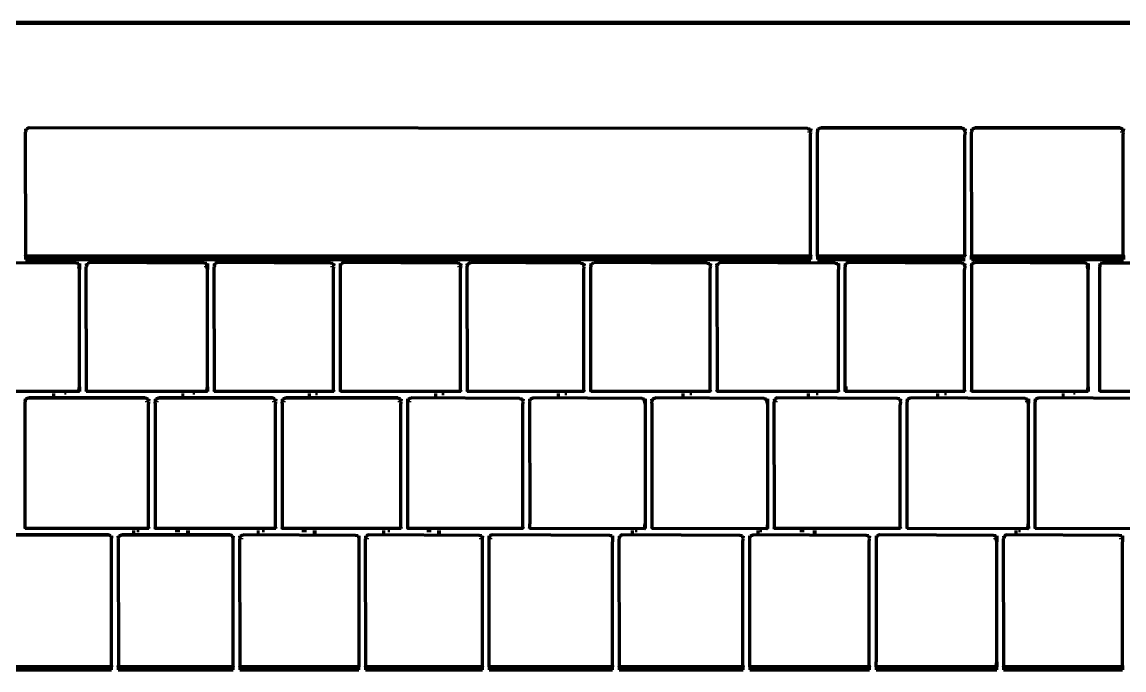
# Model space of a CAD drawing. Header units: millimetres. Extents: x 4307 to 31003, y 2809 to 20009.
# Drawn here: x 10047.6 to 10161.6, y 9545.3 to 9612.3 of the extents above; entities that cross this region are included whole.
import ezdxf

# ---------------------------------------------------------------- set-up
doc = ezdxf.new("R2010")
doc.units = ezdxf.units.MM
doc.layers.add('ProfileEdges', color=7, linetype='Continuous')

msp = doc.modelspace()

# ---------------------------------------------------------------- linework, layer by layer
for p, q in [((10047.93, 9601.25), (10048.02, 9601.26)), ((10048.02, 9601.26), (10128.82, 9601.29)), ((10129.16, 9600.92), (10128.82, 9600.92)), ((10129.07, 9601.26), (10129.16, 9601.25)), ((10129.84, 9601.25), (10129.93, 9601.26)), ((10129.93, 9601.26), (10145.03, 9601.26)), ((10145.03, 9601.26), (10145.12, 9601.25)), ((10145.12, 9600.92), (10145.03, 9600.92)), ((10145.8, 9601.25), (10145.89, 9601.26)), ((10145.89, 9601.26), (10161.41, 9601.26)), ((10161.5, 9600.92), (10161.16, 9600.92)), ((10161.41, 9601.26), (10161.5, 9601.25)), ((10053.17, 9587.34), (10053.43, 9587.34)), ((10053.51, 9587), (10053.42, 9587)), ((10053.43, 9587.34), (10053.51, 9587.34)), ((10054.2, 9587.34), (10054.28, 9587.34)), ((10066.41, 9587.34), (10066.67, 9587.34)), ((10066.67, 9587), (10066.41, 9587)), ((10066.67, 9587.34), (10066.75, 9587.34)), ((10066.75, 9587), (10066.67, 9587)), ((10067.44, 9587.34), (10067.52, 9587.34)), ((10067.52, 9587.34), (10067.78, 9587.34)), ((10079.47, 9587.34), (10079.73, 9587.34)), ((10079.81, 9587), (10079.47, 9587)), ((10079.73, 9587.34), (10079.81, 9587.34)), ((10080.5, 9587.34), (10080.58, 9587.34)), ((10080.58, 9587.34), (10080.84, 9587.34)), ((10092.6, 9587.34), (10092.85, 9587.34)), ((10092.94, 9587), (10092.6, 9587)), ((10092.85, 9587.34), (10092.94, 9587.34)), ((10093.62, 9587.34), (10093.71, 9587.34)), ((10093.71, 9587), (10093.62, 9587)), ((10093.71, 9587.34), (10093.97, 9587.34)), ((10105.37, 9587.34), (10105.62, 9587.34)), ((10105.62, 9587.34), (10105.71, 9587.34)), ((10105.71, 9587), (10105.62, 9587)), ((10106.39, 9587.34), (10106.48, 9587.34)), ((10106.48, 9587), (10106.39, 9587)), ((10118.43, 9587.34), (10118.68, 9587.34)), ((10118.68, 9587.34), (10118.77, 9587.34)), ((10118.77, 9587), (10118.68, 9587)), ((10119.45, 9587.34), (10119.54, 9587.34)), ((10119.54, 9587), (10119.45, 9587)), ((10131.68, 9587.34), (10131.94, 9587.34)), ((10131.94, 9587.34), (10132.03, 9587.34)), ((10132.03, 9587), (10131.94, 9587)), ((10132.71, 9587.34), (10132.8, 9587.34)), ((10132.8, 9587.34), (10133.06, 9587.34)), ((10144.74, 9587.34), (10145, 9587.34)), ((10145, 9587.34), (10145.09, 9587.34)), ((10145.09, 9587), (10145, 9587)), ((10145.77, 9587.34), (10145.86, 9587.34)), ((10145.86, 9587.34), (10146.12, 9587.34)), ((10157.53, 9587.34), (10157.68, 9587.34)), ((10157.74, 9587.32), (10157.87, 9587.34)), ((10157.87, 9587), (10157.79, 9587)), ((10159.05, 9587.34), (10159.14, 9587.34)), ((10159.05, 9587), (10159.14, 9587)), ((10159.14, 9587.34), (10159.39, 9587.34)), ((10047.87, 9573.34), (10047.95, 9573.34)), ((10047.95, 9573.01), (10047.87, 9573.01)), ((10047.95, 9573.34), (10060.57, 9573.34)), ((10060.66, 9573.01), (10060.31, 9573.01)), ((10060.57, 9573.34), (10060.66, 9573.34)), ((10061.34, 9573.34), (10061.43, 9573.34)), ((10061.68, 9573.01), (10061.34, 9573.01)), ((10061.43, 9573.34), (10073.71, 9573.34)), ((10073.8, 9573.01), (10073.45, 9573.01)), ((10073.71, 9573.34), (10073.8, 9573.34)), ((10074.48, 9573.34), (10074.57, 9573.34)), ((10074.82, 9573.01), (10074.48, 9573.01)), ((10074.57, 9573.34), (10086.69, 9573.34)), ((10086.78, 9573.01), (10086.43, 9573.01)), ((10086.69, 9573.34), (10086.78, 9573.34)), ((10087.46, 9573.34), (10087.55, 9573.34)), ((10087.8, 9573.01), (10087.46, 9573.01)), ((10087.55, 9573.34), (10099.04, 9573.38)), ((10099.3, 9573.34), (10099.39, 9573.34)), ((10099.39, 9573.01), (10099.3, 9573.01)), ((10100.07, 9573.34), (10100.16, 9573.34)), ((10100.16, 9573.34), (10111.7, 9573.38)), ((10111.91, 9573.32), (10112.04, 9573.34)), ((10112.04, 9573.01), (10111.97, 9573.01)), ((10112.73, 9573.34), (10112.81, 9573.34)), ((10112.81, 9573.01), (10112.73, 9573.01)), ((10112.81, 9573.34), (10124.35, 9573.38)), ((10124.56, 9573.32), (10124.69, 9573.34)), ((10124.69, 9573.01), (10124.62, 9573.01)), ((10125.38, 9573.34), (10125.46, 9573.34)), ((10125.72, 9573.01), (10125.38, 9573.01)), ((10125.46, 9573.34), (10138.1, 9573.38)), ((10138.35, 9573.34), (10138.44, 9573.34)), ((10138.44, 9573.01), (10138.35, 9573.01)), ((10139.12, 9573.34), (10139.21, 9573.34)), ((10139.21, 9573.01), (10139.12, 9573.01)), ((10139.21, 9573.34), (10151.34, 9573.38)), ((10151.61, 9573.01), (10151.34, 9573.01)), ((10151.56, 9573.32), (10151.68, 9573.34)), ((10151.68, 9573.01), (10151.61, 9573.01)), ((10152.37, 9573.34), (10152.46, 9573.34)), ((10152.46, 9573.01), (10152.37, 9573.01)), ((10152.46, 9573.34), (10164.06, 9573.38)), ((10044.33, 9559.17), (10056.74, 9559.17)), ((10056.74, 9559.17), (10056.82, 9559.17)), ((10057.51, 9559.17), (10057.59, 9559.17)), ((10057.59, 9559.17), (10069.31, 9559.17)), ((10069.31, 9559.17), (10069.4, 9559.17)), ((10070.08, 9559.17), (10070.17, 9559.17)), ((10070.17, 9559.17), (10082.07, 9559.21)), ((10082.32, 9559.17), (10082.41, 9559.17)), ((10083.09, 9559.17), (10083.18, 9559.17)), ((10083.18, 9559.17), (10094.84, 9559.21)), ((10095.1, 9559.17), (10095.18, 9559.17)), ((10095.87, 9559.17), (10095.95, 9559.17)), ((10095.95, 9559.17), (10108.32, 9559.21)), ((10108.58, 9559.17), (10108.66, 9559.17)), ((10109.35, 9559.17), (10109.43, 9559.17)), ((10109.43, 9559.17), (10121.81, 9559.21)), ((10122.07, 9559.17), (10122.16, 9559.17)), ((10122.84, 9559.17), (10122.93, 9559.17)), ((10122.93, 9559.17), (10134.89, 9559.21)), ((10135.14, 9559.17), (10135.23, 9559.17)), ((10135.92, 9559.17), (10136, 9559.17)), ((10136, 9559.17), (10148.08, 9559.21)), ((10148.33, 9559.17), (10148.42, 9559.17)), ((10149.1, 9559.17), (10149.19, 9559.17)), ((10149.19, 9559.17), (10161.08, 9559.21)), ((10161.34, 9559.17), (10161.42, 9559.17)), ((10056.82, 9558.84), (10056.74, 9558.84)), ((10057.59, 9558.84), (10057.51, 9558.84)), ((10070.43, 9558.84), (10070.08, 9558.84)), ((10083.44, 9558.84), (10083.09, 9558.84)), ((10095.1, 9558.84), (10094.84, 9558.84)), ((10096.21, 9558.84), (10095.87, 9558.84)), ((10108.66, 9558.84), (10108.58, 9558.84)), ((10109.44, 9558.84), (10109.35, 9558.84)), ((10122.16, 9558.84), (10122.07, 9558.84)), ((10122.93, 9558.84), (10122.84, 9558.84)), ((10135.23, 9558.84), (10135.14, 9558.84)), ((10136, 9558.84), (10135.92, 9558.84)), ((10148.33, 9558.84), (10148.08, 9558.84)), ((10148.42, 9558.84), (10148.33, 9558.84)), ((10149.19, 9558.84), (10149.1, 9558.84)), ((10161.42, 9558.84), (10161.08, 9558.84))]:
    msp.add_line(p, q)
at = {"layer": 'ProfileEdges', "lineweight": 211}
for p, q in [((9988.37, 9612.3), (10287.25, 9612.3)), ((9988.49, 9612.19), (10287.13, 9612.19)), ((10048.28, 9601.35), (10048.02, 9601.26)), ((10128.82, 9601.29), (10048.28, 9601.35)), ((10129.93, 9601.26), (10130.19, 9601.35)), ((10144.77, 9601.35), (10130.19, 9601.35)), ((10144.77, 9601.35), (10145.03, 9601.26)), ((10145.89, 9601.26), (10146.14, 9601.35)), ((10161.16, 9601.35), (10146.14, 9601.35)), ((10161.16, 9601.35), (10161.41, 9601.26)), ((10047.93, 9601.25), (10047.95, 9600.99)), ((10047.95, 9600.99), (10047.93, 9600.92)), ((10047.95, 9588.2), (10047.93, 9600.92)), ((10047.95, 9600.99), (10048.02, 9601.26)), ((10128.82, 9601.29), (10129.07, 9601.26)), ((10129.14, 9600.99), (10129.07, 9601.26)), ((10129.16, 9601.25), (10129.14, 9600.99)), ((10129.16, 9600.92), (10129.14, 9600.99)), ((10129.14, 9600.62), (10129.16, 9600.92)), ((10129.14, 9588.2), (10129.14, 9600.62)), ((10129.84, 9601.25), (10129.87, 9600.99)), ((10129.87, 9600.99), (10129.84, 9600.92)), ((10129.87, 9588.58), (10129.84, 9600.92)), ((10129.87, 9600.99), (10129.93, 9601.26)), ((10145.09, 9600.99), (10145.03, 9601.26)), ((10145.12, 9601.25), (10145.09, 9600.99)), ((10145.09, 9600.99), (10145.12, 9600.92)), ((10145.12, 9600.92), (10145.09, 9600.62)), ((10145.09, 9588.2), (10145.09, 9600.62)), ((10145.8, 9601.25), (10145.82, 9600.99)), ((10145.82, 9600.99), (10145.8, 9600.92)), ((10145.82, 9588.58), (10145.8, 9600.92)), ((10145.82, 9600.99), (10145.89, 9601.26)), ((10161.48, 9600.99), (10161.41, 9601.26)), ((10161.5, 9601.25), (10161.48, 9600.99)), ((10161.5, 9600.92), (10161.48, 9600.99)), ((10161.48, 9600.62), (10161.5, 9600.92)), ((10161.48, 9588.2), (10161.48, 9600.62)), ((10047.93, 9588.09), (10047.95, 9588.2)), ((10047.93, 9588.09), (10047.93, 9587.75)), ((10048.01, 9588.09), (10047.93, 9588.09)), ((10047.93, 9587.75), (10129.16, 9587.75)), ((10048.01, 9588.09), (10047.95, 9588.2)), ((10048.06, 9587.96), (10048.01, 9588.09)), ((10129.11, 9588.09), (10048.01, 9588.09)), ((10048.28, 9587.85), (10048.06, 9587.96)), ((10128.82, 9587.85), (10048.28, 9587.85)), ((10128.82, 9587.85), (10129.07, 9587.94)), ((10129.07, 9587.94), (10129.11, 9588.09)), ((10129.11, 9588.09), (10129.14, 9588.2)), ((10129.16, 9588.09), (10129.11, 9588.09)), ((10129.14, 9588.2), (10129.16, 9588.09)), ((10129.16, 9587.75), (10129.16, 9588.09)), ((10129.84, 9588.09), (10129.87, 9588.2)), ((10129.84, 9588.09), (10129.84, 9587.75)), ((10129.89, 9588.09), (10129.84, 9588.09)), ((10129.84, 9587.75), (10145.12, 9587.75)), ((10129.87, 9588.2), (10129.87, 9588.58)), ((10129.87, 9588.2), (10129.89, 9588.09)), ((10129.89, 9588.09), (10129.93, 9587.94)), ((10145.07, 9588.09), (10129.89, 9588.09)), ((10129.93, 9587.94), (10130.19, 9587.85)), ((10144.77, 9587.85), (10130.19, 9587.85)), ((10144.77, 9587.85), (10145.03, 9587.94)), ((10145.03, 9587.94), (10145.07, 9588.09)), ((10145.07, 9588.09), (10145.09, 9588.2)), ((10145.12, 9588.09), (10145.07, 9588.09)), ((10145.09, 9588.2), (10145.12, 9588.09)), ((10145.8, 9588.09), (10145.82, 9588.2)), ((10145.8, 9587.75), (10145.8, 9588.09)), ((10145.85, 9588.09), (10145.8, 9588.09)), ((10145.8, 9587.75), (10161.5, 9587.75)), ((10145.82, 9588.2), (10145.82, 9588.58)), ((10145.82, 9588.2), (10145.85, 9588.09)), ((10145.85, 9588.09), (10145.89, 9587.94)), ((10161.45, 9588.09), (10145.85, 9588.09)), ((10145.89, 9587.94), (10146.14, 9587.85)), ((10161.16, 9587.85), (10146.14, 9587.85)), ((10161.16, 9587.85), (10161.41, 9587.94)), ((10161.45, 9588.09), (10161.41, 9587.94)), ((10161.48, 9588.2), (10161.45, 9588.09)), ((10161.5, 9588.09), (10161.45, 9588.09)), ((10161.48, 9588.2), (10161.5, 9588.09)), ((10161.5, 9588.09), (10161.5, 9587.75)), ((10053.17, 9587.37), (10041.28, 9587.43)), ((10053.43, 9587.34), (10053.17, 9587.37)), ((10053.43, 9587.09), (10053.42, 9587)), ((10053.49, 9586.7), (10053.42, 9587)), ((10053.43, 9587.34), (10053.43, 9587.09)), ((10053.51, 9587), (10053.49, 9586.7)), ((10053.49, 9574.58), (10053.49, 9586.7)), ((10053.51, 9587.34), (10053.51, 9587)), ((10054.2, 9587.34), (10054.22, 9587.08)), ((10054.22, 9587.08), (10054.2, 9587)), ((10054.22, 9574.21), (10054.2, 9587)), ((10054.28, 9587.34), (10054.22, 9587.08)), ((10054.28, 9587.34), (10054.39, 9587.34)), ((10054.54, 9587.43), (10054.39, 9587.34)), ((10066.41, 9587.37), (10054.54, 9587.43)), ((10066.67, 9587.34), (10066.41, 9587.37)), ((10066.67, 9587), (10066.67, 9587.34)), ((10066.73, 9586.7), (10066.67, 9587)), ((10066.75, 9587), (10066.73, 9586.7)), ((10066.73, 9574.58), (10066.73, 9586.7)), ((10066.75, 9587.34), (10066.75, 9587)), ((10067.44, 9587.34), (10067.46, 9587.08)), ((10067.46, 9587.08), (10067.44, 9587)), ((10067.46, 9574.21), (10067.44, 9587)), ((10067.46, 9587.08), (10067.52, 9587.34)), ((10067.78, 9587.43), (10067.52, 9587.34)), ((10079.47, 9587.37), (10067.78, 9587.43)), ((10079.73, 9587.34), (10079.47, 9587.37)), ((10079.73, 9587.34), (10079.79, 9587.08)), ((10079.81, 9587.34), (10079.79, 9587.08)), ((10079.81, 9587), (10079.79, 9587.08)), ((10079.79, 9586.7), (10079.81, 9587)), ((10079.79, 9574.21), (10079.79, 9586.7)), ((10080.52, 9587.08), (10080.5, 9587.34)), ((10080.52, 9587.08), (10080.58, 9587.34)), ((10080.52, 9574.21), (10080.52, 9587.08)), ((10080.84, 9587.43), (10080.58, 9587.34)), ((10092.6, 9587.37), (10080.84, 9587.43)), ((10092.85, 9587.34), (10092.6, 9587.37)), ((10092.85, 9587.34), (10092.92, 9587.08)), ((10092.94, 9587.34), (10092.92, 9587.08)), ((10092.92, 9587.08), (10092.94, 9587)), ((10092.92, 9586.7), (10092.94, 9587)), ((10092.92, 9574.21), (10092.92, 9586.7)), ((10093.65, 9587.08), (10093.62, 9587.34)), ((10093.62, 9587), (10093.65, 9587.08)), ((10093.65, 9574.21), (10093.62, 9587)), ((10093.65, 9587.08), (10093.71, 9587.34)), ((10093.71, 9587.34), (10093.97, 9587.43)), ((10105.37, 9587.37), (10093.97, 9587.43)), ((10105.37, 9587.37), (10105.62, 9587.34)), ((10105.62, 9587.34), (10105.69, 9587.08)), ((10105.71, 9587.34), (10105.69, 9587.08)), ((10105.71, 9587), (10105.69, 9587.08)), ((10105.69, 9586.7), (10105.71, 9587)), ((10105.69, 9574.21), (10105.69, 9586.7)), ((10106.39, 9587.34), (10106.42, 9587.08)), ((10106.42, 9587.08), (10106.39, 9587)), ((10106.42, 9574.21), (10106.39, 9587)), ((10106.42, 9587.08), (10106.48, 9587.34)), ((10106.48, 9587.34), (10106.59, 9587.34)), ((10106.59, 9587.34), (10106.74, 9587.43)), ((10118.43, 9587.37), (10106.74, 9587.43)), ((10118.43, 9587.37), (10118.68, 9587.34)), ((10118.68, 9587.34), (10118.75, 9587.08)), ((10118.77, 9587.34), (10118.75, 9587.08)), ((10118.75, 9587.08), (10118.77, 9587)), ((10118.75, 9586.7), (10118.77, 9587)), ((10118.75, 9574.21), (10118.75, 9586.7)), ((10119.48, 9587.08), (10119.45, 9587.34)), ((10119.45, 9587), (10119.48, 9587.08)), ((10119.45, 9587), (10119.48, 9574.58)), ((10119.54, 9587.34), (10119.48, 9587.08)), ((10119.54, 9587.34), (10119.65, 9587.34)), ((10119.8, 9587.43), (10119.65, 9587.34)), ((10131.68, 9587.37), (10119.8, 9587.43)), ((10131.68, 9587.37), (10131.94, 9587.34)), ((10131.94, 9587.34), (10132.01, 9587.08)), ((10132.03, 9587.34), (10132.01, 9587.08)), ((10132.01, 9587.08), (10132.03, 9587)), ((10132.03, 9587), (10132.01, 9586.7)), ((10132.01, 9574.21), (10132.01, 9586.7)), ((10132.71, 9587.34), (10132.73, 9587.08)), ((10132.73, 9587.08), (10132.71, 9587)), ((10132.73, 9574.21), (10132.71, 9587)), ((10132.73, 9587.08), (10132.8, 9587.34)), ((10133.06, 9587.43), (10132.8, 9587.34)), ((10144.74, 9587.37), (10133.06, 9587.43)), ((10145, 9587.34), (10144.74, 9587.37)), ((10145, 9587.34), (10145.07, 9587.08)), ((10145.09, 9587.34), (10145.07, 9587.08)), ((10145.07, 9587.08), (10145.09, 9587)), ((10145.09, 9587), (10145.07, 9586.7)), ((10145.07, 9574.21), (10145.07, 9586.7)), ((10145.77, 9587.34), (10145.79, 9587.08)), ((10145.79, 9587.08), (10145.77, 9587)), ((10145.77, 9587), (10145.79, 9574.21)), ((10145.79, 9587.08), (10145.86, 9587.34)), ((10145.86, 9587.34), (10146.12, 9587.43)), ((10157.53, 9587.37), (10146.12, 9587.43)), ((10157.68, 9587.34), (10157.53, 9587.37)), ((10157.74, 9587.32), (10157.68, 9587.34)), ((10157.74, 9587.32), (10157.79, 9587.09)), ((10157.79, 9587), (10157.79, 9587.09)), ((10157.85, 9586.7), (10157.79, 9587)), ((10157.87, 9587), (10157.85, 9586.7)), ((10157.85, 9574.58), (10157.85, 9586.7)), ((10157.87, 9587.34), (10157.87, 9587)), ((10159.05, 9587.34), (10159.07, 9587.08)), ((10159.07, 9587.08), (10159.05, 9587)), ((10159.07, 9574.21), (10159.05, 9587)), ((10159.07, 9587.08), (10159.14, 9587.34)), ((10159.39, 9587.37), (10159.14, 9587.34)), ((10193.38, 9587.37), (10159.39, 9587.37)), ((10053.4, 9574.08), (10040.99, 9574.09)), ((10053.4, 9574.08), (10053.43, 9574.19)), ((10053.51, 9574.09), (10053.4, 9574.08)), ((10053.43, 9574.19), (10053.49, 9574.58)), ((10053.49, 9574.58), (10053.51, 9574.09)), ((10054.2, 9574.09), (10054.22, 9574.21)), ((10054.27, 9574.09), (10054.2, 9574.09)), ((10054.27, 9574.09), (10054.22, 9574.21)), ((10066.65, 9574.08), (10054.27, 9574.09)), ((10066.65, 9574.08), (10066.67, 9574.19)), ((10066.75, 9574.09), (10066.65, 9574.08)), ((10066.67, 9574.19), (10066.73, 9574.58)), ((10066.73, 9574.58), (10066.75, 9574.09)), ((10067.44, 9574.09), (10067.46, 9574.21)), ((10067.49, 9574.09), (10067.44, 9574.09)), ((10067.46, 9574.21), (10067.49, 9574.09)), ((10079.76, 9574.09), (10067.49, 9574.09)), ((10079.76, 9574.09), (10079.79, 9574.21)), ((10079.81, 9574.09), (10079.76, 9574.09)), ((10079.79, 9574.21), (10079.81, 9574.09)), ((10080.5, 9574.09), (10080.52, 9574.21)), ((10080.57, 9574.09), (10080.5, 9574.09)), ((10080.57, 9574.09), (10080.52, 9574.21)), ((10092.89, 9574.09), (10080.57, 9574.09)), ((10092.89, 9574.09), (10092.92, 9574.21)), ((10092.94, 9574.09), (10092.89, 9574.09)), ((10092.92, 9574.21), (10092.94, 9574.09)), ((10093.62, 9574.09), (10093.65, 9574.21)), ((10093.67, 9574.09), (10093.62, 9574.09)), ((10093.65, 9574.21), (10093.67, 9574.09)), ((10105.66, 9574.09), (10093.67, 9574.09)), ((10105.66, 9574.09), (10105.69, 9574.21)), ((10105.71, 9574.09), (10105.66, 9574.09)), ((10105.69, 9574.21), (10105.71, 9574.09)), ((10106.39, 9574.09), (10106.42, 9574.21)), ((10106.44, 9574.09), (10106.39, 9574.09)), ((10106.42, 9574.21), (10106.44, 9574.09)), ((10118.72, 9574.09), (10106.44, 9574.09)), ((10118.72, 9574.09), (10118.75, 9574.21)), ((10118.77, 9574.09), (10118.72, 9574.09)), ((10118.75, 9574.21), (10118.77, 9574.09)), ((10119.45, 9574.09), (10119.48, 9574.21)), ((10119.5, 9574.09), (10119.45, 9574.09)), ((10119.48, 9574.58), (10119.48, 9574.21)), ((10119.48, 9574.21), (10119.5, 9574.09)), ((10131.98, 9574.09), (10119.5, 9574.09)), ((10131.98, 9574.09), (10132.01, 9574.21)), ((10132.03, 9574.09), (10131.98, 9574.09)), ((10132.01, 9574.21), (10132.03, 9574.09)), ((10132.71, 9574.09), (10132.73, 9574.21)), ((10132.76, 9574.09), (10132.71, 9574.09)), ((10132.73, 9574.21), (10132.76, 9574.09)), ((10132.8, 9574.09), (10132.76, 9574.09)), ((10132.8, 9574.6), (10132.8, 9574.09)), ((10145.04, 9574.09), (10132.8, 9574.09)), ((10145.07, 9574.21), (10145.04, 9574.09)), ((10145.09, 9574.09), (10145.04, 9574.09)), ((10145.07, 9574.21), (10145.09, 9574.09)), ((10145.77, 9574.09), (10145.79, 9574.21)), ((10145.82, 9574.09), (10145.77, 9574.09)), ((10145.79, 9574.21), (10145.82, 9574.09)), ((10157.8, 9574.08), (10145.82, 9574.09)), ((10157.8, 9574.08), (10157.85, 9574.58)), ((10157.87, 9574.09), (10157.8, 9574.08)), ((10157.85, 9574.58), (10157.87, 9574.09)), ((10159.05, 9574.09), (10159.07, 9574.21)), ((10159.12, 9574.09), (10159.05, 9574.09)), ((10159.12, 9574.09), (10159.07, 9574.21)), ((10193.65, 9574.09), (10159.12, 9574.09)), ((10047.87, 9573.34), (10047.89, 9573.08)), ((10047.89, 9573.08), (10047.87, 9573.01)), ((10047.89, 9572.7), (10047.87, 9573.01)), ((10047.89, 9573.08), (10047.95, 9573.34)), ((10047.95, 9573.34), (10048.21, 9573.43)), ((10060.31, 9573.43), (10048.21, 9573.43)), ((10050.69, 9573.76), (10051, 9573.76)), ((10052.11, 9573.91), (10051.94, 9573.91)), ((10060.31, 9573.43), (10060.57, 9573.34)), ((10060.63, 9573.08), (10060.57, 9573.34)), ((10060.66, 9573.34), (10060.63, 9573.08)), ((10060.66, 9573.01), (10060.63, 9573.08)), ((10060.63, 9572.7), (10060.66, 9573.01)), ((10061.34, 9573.34), (10061.36, 9573.08)), ((10061.36, 9573.08), (10061.34, 9573.01)), ((10061.36, 9572.7), (10061.34, 9573.01)), ((10061.36, 9573.08), (10061.43, 9573.34)), ((10061.43, 9573.34), (10061.68, 9573.43)), ((10073.45, 9573.43), (10061.68, 9573.43)), ((10064.04, 9573.76), (10064.34, 9573.76)), ((10065.42, 9573.91), (10065.24, 9573.91)), ((10073.71, 9573.34), (10073.45, 9573.43)), ((10073.77, 9573.08), (10073.71, 9573.34)), ((10073.8, 9573.34), (10073.77, 9573.08)), ((10073.8, 9573.01), (10073.77, 9573.08)), ((10073.77, 9572.7), (10073.8, 9573.01)), ((10074.48, 9573.34), (10074.5, 9573.08)), ((10074.5, 9573.08), (10074.48, 9573.01)), ((10074.5, 9572.7), (10074.48, 9573.01)), ((10074.5, 9573.08), (10074.57, 9573.34)), ((10074.57, 9573.34), (10074.82, 9573.43)), ((10086.43, 9573.43), (10074.82, 9573.43)), ((10077.13, 9573.76), (10077.44, 9573.76)), ((10078.13, 9573.86), (10077.92, 9573.86)), ((10086.43, 9573.43), (10086.69, 9573.34)), ((10086.76, 9573.08), (10086.69, 9573.34)), ((10086.78, 9573.34), (10086.76, 9573.08)), ((10086.78, 9573.01), (10086.76, 9573.08)), ((10086.76, 9572.7), (10086.78, 9573.01)), ((10087.48, 9573.08), (10087.46, 9573.34)), ((10087.46, 9573.01), (10087.48, 9573.08)), ((10087.48, 9560.04), (10087.46, 9573.01)), ((10087.55, 9573.34), (10087.48, 9573.08)), ((10087.55, 9573.34), (10087.8, 9573.43)), ((10099.04, 9573.38), (10087.8, 9573.43)), ((10090.2, 9573.76), (10090.5, 9573.76)), ((10091.22, 9573.86), (10091, 9573.86)), ((10099.04, 9573.38), (10099.3, 9573.34)), ((10099.37, 9573.08), (10099.3, 9573.34)), ((10099.39, 9573.34), (10099.37, 9573.08)), ((10099.37, 9573.08), (10099.39, 9573.01)), ((10099.37, 9572.7), (10099.39, 9573.01)), ((10100.07, 9573.34), (10100.09, 9573.08)), ((10100.09, 9573.08), (10100.07, 9573.01)), ((10100.07, 9573.01), (10100.09, 9560.41)), ((10100.09, 9573.08), (10100.16, 9573.34)), ((10100.16, 9573.34), (10100.41, 9573.43)), ((10111.7, 9573.38), (10100.41, 9573.43)), ((10102.89, 9573.76), (10103.2, 9573.76)), ((10103.93, 9573.86), (10103.72, 9573.86)), ((10111.7, 9573.38), (10111.91, 9573.32)), ((10111.95, 9573.1), (10111.91, 9573.32)), ((10111.95, 9573.1), (10111.97, 9573.01)), ((10111.97, 9573.01), (10112.02, 9572.7)), ((10112.04, 9573.01), (10112.02, 9572.7)), ((10112.04, 9573.34), (10112.04, 9573.01)), ((10112.75, 9573.08), (10112.73, 9573.34)), ((10112.73, 9573.01), (10112.75, 9573.08)), ((10112.75, 9572.7), (10112.73, 9573.01)), ((10112.75, 9573.08), (10112.81, 9573.34)), ((10112.81, 9573.34), (10113.07, 9573.43)), ((10124.35, 9573.38), (10113.07, 9573.43)), ((10115.77, 9573.76), (10116.08, 9573.76)), ((10116.87, 9573.86), (10116.65, 9573.86)), ((10124.35, 9573.38), (10124.56, 9573.32)), ((10124.61, 9573.1), (10124.56, 9573.32)), ((10124.61, 9573.1), (10124.62, 9573.01)), ((10124.62, 9573.01), (10124.67, 9572.7)), ((10124.69, 9573.01), (10124.67, 9572.7)), ((10124.69, 9573.34), (10124.69, 9573.01)), ((10125.38, 9573.34), (10125.4, 9573.08)), ((10125.4, 9573.08), (10125.38, 9573.01)), ((10125.4, 9560.04), (10125.38, 9573.01)), ((10125.46, 9573.34), (10125.4, 9573.08)), ((10125.72, 9573.43), (10125.46, 9573.34)), ((10138.1, 9573.38), (10125.72, 9573.43)), ((10128.76, 9573.76), (10129.07, 9573.76)), ((10129.93, 9573.86), (10129.72, 9573.86)), ((10138.35, 9573.34), (10138.1, 9573.38)), ((10138.35, 9573.34), (10138.42, 9573.08)), ((10138.44, 9573.34), (10138.42, 9573.08)), ((10138.42, 9573.08), (10138.44, 9573.01)), ((10138.44, 9573.01), (10138.42, 9572.7)), ((10139.12, 9573.34), (10139.14, 9573.08)), ((10139.14, 9573.08), (10139.12, 9573.01)), ((10139.14, 9572.7), (10139.12, 9573.01)), ((10139.14, 9573.08), (10139.21, 9573.34)), ((10139.21, 9573.34), (10139.47, 9573.43)), ((10151.34, 9573.38), (10139.47, 9573.43)), ((10142.13, 9573.76), (10142.43, 9573.76)), ((10143.21, 9573.86), (10142.99, 9573.86)), ((10151.34, 9573.38), (10151.56, 9573.32)), ((10151.6, 9573.1), (10151.56, 9573.32)), ((10151.6, 9573.1), (10151.61, 9573.01)), ((10151.61, 9573.01), (10151.66, 9572.7)), ((10151.68, 9573.01), (10151.66, 9572.7)), ((10151.68, 9573.34), (10151.68, 9573.01)), ((10152.37, 9573.34), (10152.39, 9573.08)), ((10152.39, 9573.08), (10152.37, 9573.01)), ((10152.39, 9572.7), (10152.37, 9573.01)), ((10152.39, 9573.08), (10152.46, 9573.34)), ((10152.46, 9573.34), (10152.71, 9573.43)), ((10164.06, 9573.38), (10152.71, 9573.43)), ((10155.12, 9573.76), (10155.42, 9573.76)), ((10156.51, 9573.91), (10156.33, 9573.91)), ((10047.89, 9560.04), (10047.89, 9572.7)), ((10060.63, 9560.04), (10060.63, 9572.7)), ((10061.36, 9560.04), (10061.36, 9572.7)), ((10073.77, 9560.04), (10073.77, 9572.7)), ((10074.5, 9560.04), (10074.5, 9572.7)), ((10086.76, 9560.04), (10086.76, 9572.7)), ((10099.37, 9560.04), (10099.37, 9572.7)), ((10112.02, 9572.7), (10112.02, 9560.41)), ((10112.75, 9560.04), (10112.75, 9572.7)), ((10124.67, 9572.7), (10124.67, 9560.41)), ((10138.42, 9560.04), (10138.42, 9572.7)), ((10139.14, 9560.04), (10139.14, 9572.7)), ((10151.66, 9572.7), (10151.66, 9560.41)), ((10152.39, 9560.04), (10152.39, 9572.7)), ((10100.09, 9560.04), (10100.09, 9560.41)), ((10111.97, 9559.9), (10112.02, 9560.41)), ((10112.02, 9560.41), (10112.04, 9559.92)), ((10124.67, 9560.41), (10124.62, 9559.89)), ((10124.67, 9560.41), (10124.69, 9559.92)), ((10151.61, 9559.9), (10151.66, 9560.41)), ((10151.66, 9560.41), (10151.68, 9559.92)), ((10056.48, 9559.26), (10044.59, 9559.26)), ((10047.87, 9559.92), (10047.89, 9560.04)), ((10047.94, 9559.92), (10047.87, 9559.92)), ((10047.94, 9559.92), (10047.89, 9560.04)), ((10060.6, 9559.91), (10047.94, 9559.92)), ((10056.74, 9559.17), (10056.48, 9559.26)), ((10056.74, 9559.17), (10056.8, 9558.91)), ((10056.82, 9559.17), (10056.8, 9558.91)), ((10057.53, 9558.91), (10057.51, 9559.17)), ((10057.53, 9558.91), (10057.59, 9559.17)), ((10057.59, 9559.17), (10057.85, 9559.26)), ((10069.06, 9559.26), (10057.85, 9559.26)), ((10058.95, 9559.59), (10059.25, 9559.59)), ((10059.67, 9559.69), (10059.45, 9559.69)), ((10060.63, 9560.04), (10060.6, 9559.91)), ((10060.66, 9559.92), (10060.6, 9559.91)), ((10060.63, 9560.04), (10060.66, 9559.92)), ((10061.34, 9559.92), (10061.36, 9560.04)), ((10061.34, 9559.92), (10061.34, 9559.86)), ((10061.41, 9559.92), (10061.34, 9559.92)), ((10061.41, 9559.92), (10061.36, 9560.04)), ((10061.44, 9559.85), (10061.41, 9559.92)), ((10073.74, 9559.91), (10061.41, 9559.92)), ((10063.88, 9559.69), (10063.41, 9559.69)), ((10064.55, 9559.59), (10064.93, 9559.59)), ((10069.31, 9559.17), (10069.06, 9559.26)), ((10069.31, 9559.17), (10069.38, 9558.91)), ((10069.4, 9559.17), (10069.38, 9558.91)), ((10070.11, 9558.91), (10070.08, 9559.17)), ((10070.11, 9558.91), (10070.17, 9559.17)), ((10070.17, 9559.17), (10070.43, 9559.26)), ((10082.07, 9559.21), (10070.43, 9559.26)), ((10071.84, 9559.59), (10072.14, 9559.59)), ((10072.63, 9559.69), (10072.41, 9559.69)), ((10073.77, 9560.04), (10073.74, 9559.91)), ((10073.8, 9559.92), (10073.74, 9559.91)), ((10073.77, 9560.04), (10073.8, 9559.92)), ((10074.48, 9559.92), (10074.5, 9560.04)), ((10074.48, 9559.92), (10074.48, 9559.86)), ((10074.55, 9559.92), (10074.48, 9559.92)), ((10074.55, 9559.92), (10074.5, 9560.04)), ((10074.58, 9559.85), (10074.55, 9559.92)), ((10086.72, 9559.91), (10074.55, 9559.92)), ((10076.98, 9559.69), (10076.51, 9559.69)), ((10077.63, 9559.59), (10078.01, 9559.59)), ((10082.32, 9559.17), (10082.07, 9559.21)), ((10082.32, 9559.17), (10082.39, 9558.91)), ((10082.41, 9559.17), (10082.39, 9558.91)), ((10083.09, 9559.17), (10083.12, 9558.91)), ((10083.12, 9558.91), (10083.18, 9559.17)), ((10083.44, 9559.26), (10083.18, 9559.17)), ((10094.84, 9559.21), (10083.44, 9559.26)), ((10084.83, 9559.59), (10085.14, 9559.59)), ((10085.62, 9559.69), (10085.4, 9559.69)), ((10086.76, 9560.04), (10086.72, 9559.91)), ((10086.78, 9559.92), (10086.72, 9559.91)), ((10086.76, 9560.04), (10086.78, 9559.92)), ((10087.46, 9559.92), (10087.48, 9560.04)), ((10087.46, 9559.92), (10087.46, 9559.86)), ((10087.51, 9559.92), (10087.46, 9559.92)), ((10087.48, 9560.04), (10087.51, 9559.92)), ((10087.51, 9559.92), (10087.53, 9559.86)), ((10099.33, 9559.91), (10087.51, 9559.92)), ((10089.89, 9559.69), (10089.42, 9559.69)), ((10090.52, 9559.59), (10090.9, 9559.59)), ((10095.1, 9559.17), (10094.84, 9559.21)), ((10095.1, 9559.17), (10095.16, 9558.91)), ((10095.18, 9559.17), (10095.16, 9558.91)), ((10095.89, 9558.91), (10095.87, 9559.17)), ((10095.95, 9559.17), (10095.89, 9558.91)), ((10096.21, 9559.26), (10095.95, 9559.17)), ((10108.32, 9559.21), (10096.21, 9559.26)), ((10099.33, 9559.91), (10099.37, 9560.04)), ((10099.39, 9559.92), (10099.33, 9559.91)), ((10099.37, 9560.04), (10099.39, 9559.92)), ((10100.07, 9559.92), (10100.09, 9560.04)), ((10100.12, 9559.92), (10100.07, 9559.92)), ((10100.09, 9560.04), (10100.12, 9559.92)), ((10111.97, 9559.9), (10100.12, 9559.92)), ((10108.58, 9559.17), (10108.32, 9559.21)), ((10108.58, 9559.17), (10108.64, 9558.91)), ((10108.66, 9559.17), (10108.64, 9558.91)), ((10109.35, 9559.17), (10109.37, 9558.91)), ((10109.37, 9558.91), (10109.43, 9559.17)), ((10109.69, 9559.26), (10109.43, 9559.17)), ((10121.81, 9559.21), (10109.69, 9559.26)), ((10110.54, 9559.59), (10110.84, 9559.59)), ((10111.19, 9559.69), (10110.98, 9559.69)), ((10112.04, 9559.92), (10111.97, 9559.9)), ((10112.73, 9559.92), (10112.75, 9560.04)), ((10112.78, 9559.92), (10112.73, 9559.92)), ((10112.75, 9560.04), (10112.78, 9559.92)), ((10124.62, 9559.89), (10112.78, 9559.92)), ((10122.07, 9559.17), (10121.81, 9559.21)), ((10122.07, 9559.17), (10122.14, 9558.91)), ((10122.16, 9559.17), (10122.14, 9558.91)), ((10122.86, 9558.91), (10122.84, 9559.17)), ((10122.86, 9558.91), (10122.93, 9559.17)), ((10122.93, 9559.17), (10123.18, 9559.26)), ((10134.89, 9559.21), (10123.18, 9559.26)), ((10123.56, 9559.59), (10123.87, 9559.59)), ((10124.11, 9559.69), (10123.89, 9559.69)), ((10124.69, 9559.92), (10124.62, 9559.89)), ((10125.38, 9559.92), (10125.4, 9560.04)), ((10125.38, 9559.92), (10125.38, 9559.87)), ((10125.43, 9559.92), (10125.38, 9559.92)), ((10125.4, 9560.04), (10125.43, 9559.92)), ((10125.43, 9559.92), (10125.44, 9559.87)), ((10138.38, 9559.91), (10125.43, 9559.92)), ((10128.48, 9559.69), (10128.01, 9559.69)), ((10129.38, 9559.59), (10129.76, 9559.59)), ((10135.14, 9559.17), (10134.89, 9559.21)), ((10135.14, 9559.17), (10135.21, 9558.91)), ((10135.23, 9559.17), (10135.21, 9558.91)), ((10135.92, 9559.17), (10135.94, 9558.91)), ((10136, 9559.17), (10135.94, 9558.91)), ((10136.26, 9559.26), (10136, 9559.17)), ((10148.08, 9559.21), (10136.26, 9559.26)), ((10138.42, 9560.04), (10138.38, 9559.91)), ((10138.44, 9559.92), (10138.38, 9559.91)), ((10138.42, 9560.04), (10138.44, 9559.92)), ((10139.12, 9559.92), (10139.14, 9560.04)), ((10139.2, 9559.92), (10139.12, 9559.92)), ((10139.2, 9559.92), (10139.14, 9560.04)), ((10151.61, 9559.9), (10139.2, 9559.92)), ((10148.33, 9559.17), (10148.08, 9559.21)), ((10148.33, 9558.84), (10148.33, 9559.17)), ((10148.42, 9559.17), (10148.42, 9558.84)), ((10149.1, 9559.17), (10149.13, 9558.91)), ((10149.19, 9559.17), (10149.13, 9558.91)), ((10149.45, 9559.26), (10149.19, 9559.17)), ((10161.08, 9559.21), (10149.45, 9559.26)), ((10150.23, 9559.59), (10150.54, 9559.59)), ((10150.87, 9559.69), (10150.66, 9559.69)), ((10151.68, 9559.92), (10151.61, 9559.9)), ((10152.37, 9559.92), (10152.39, 9560.04)), ((10152.44, 9559.92), (10152.37, 9559.92)), ((10152.44, 9559.92), (10152.39, 9560.04)), ((10164.33, 9559.9), (10152.44, 9559.92)), ((10161.34, 9559.17), (10161.08, 9559.21)), ((10161.34, 9559.17), (10161.4, 9558.91)), ((10161.42, 9559.17), (10161.4, 9558.91)), ((10056.82, 9558.84), (10056.8, 9558.91)), ((10056.8, 9558.53), (10056.82, 9558.84)), ((10056.8, 9545.75), (10056.8, 9558.53)), ((10057.53, 9558.91), (10057.51, 9558.84)), ((10057.51, 9558.84), (10057.53, 9545.75)), ((10069.38, 9558.91), (10069.38, 9545.75)), ((10070.08, 9558.84), (10070.11, 9558.91)), ((10070.11, 9545.75), (10070.08, 9558.84)), ((10082.39, 9558.91), (10082.39, 9545.75)), ((10083.12, 9558.91), (10083.09, 9558.84)), ((10083.12, 9545.75), (10083.09, 9558.84)), ((10095.16, 9558.91), (10095.16, 9545.75)), ((10095.87, 9558.84), (10095.89, 9558.91)), ((10095.89, 9545.75), (10095.87, 9558.84)), ((10108.64, 9558.91), (10108.66, 9558.84)), ((10108.66, 9558.84), (10108.64, 9558.53)), ((10108.64, 9545.75), (10108.64, 9558.53)), ((10109.37, 9558.91), (10109.35, 9558.84)), ((10109.37, 9545.75), (10109.35, 9558.84)), ((10122.16, 9558.84), (10122.14, 9558.91)), ((10122.14, 9558.53), (10122.16, 9558.84)), ((10122.14, 9545.75), (10122.14, 9558.53)), ((10122.84, 9558.84), (10122.86, 9558.91)), ((10122.86, 9545.75), (10122.84, 9558.84)), ((10135.23, 9558.84), (10135.21, 9558.91)), ((10135.21, 9558.53), (10135.23, 9558.84)), ((10135.21, 9545.75), (10135.21, 9558.53)), ((10135.94, 9558.91), (10135.92, 9558.84)), ((10135.92, 9558.84), (10135.94, 9546.12)), ((10148.4, 9558.53), (10148.33, 9558.84)), ((10148.42, 9558.84), (10148.4, 9558.53)), ((10148.4, 9546.12), (10148.4, 9558.53)), ((10149.13, 9558.91), (10149.1, 9558.84)), ((10149.13, 9545.75), (10149.1, 9558.84)), ((10161.4, 9558.91), (10161.42, 9558.84)), ((10161.42, 9558.84), (10161.4, 9558.53)), ((10161.4, 9545.75), (10161.4, 9558.53)), ((10056.77, 9545.63), (10044.3, 9545.63)), ((10056.48, 9545.45), (10056.74, 9545.49)), ((10056.74, 9545.49), (10056.77, 9545.63)), ((10056.77, 9545.63), (10056.8, 9545.75)), ((10056.82, 9545.63), (10056.77, 9545.63)), ((10056.8, 9545.75), (10056.82, 9545.63)), ((10056.82, 9545.3), (10056.82, 9545.63)), ((10057.51, 9545.63), (10057.53, 9545.75)), ((10057.51, 9545.63), (10057.51, 9545.3)), ((10057.56, 9545.63), (10057.51, 9545.63)), ((10057.53, 9545.75), (10057.56, 9545.63)), ((10057.56, 9545.63), (10057.59, 9545.49)), ((10069.35, 9545.63), (10057.56, 9545.63)), ((10057.59, 9545.49), (10057.85, 9545.39)), ((10069.06, 9545.45), (10069.31, 9545.49)), ((10069.35, 9545.63), (10069.31, 9545.49)), ((10069.38, 9545.75), (10069.35, 9545.63)), ((10069.4, 9545.63), (10069.35, 9545.63)), ((10069.38, 9545.75), (10069.4, 9545.63)), ((10069.4, 9545.3), (10069.4, 9545.63)), ((10070.08, 9545.63), (10070.11, 9545.75)), ((10070.08, 9545.63), (10070.08, 9545.3)), ((10070.16, 9545.63), (10070.08, 9545.63)), ((10070.16, 9545.63), (10070.11, 9545.75)), ((10070.21, 9545.5), (10070.16, 9545.63)), ((10082.36, 9545.63), (10070.16, 9545.63)), ((10070.43, 9545.39), (10070.21, 9545.5)), ((10082.32, 9545.49), (10082.07, 9545.39)), ((10082.36, 9545.63), (10082.32, 9545.49)), ((10082.39, 9545.75), (10082.36, 9545.63)), ((10082.41, 9545.63), (10082.36, 9545.63)), ((10082.39, 9545.75), (10082.41, 9545.63)), ((10082.41, 9545.3), (10082.41, 9545.63)), ((10083.09, 9545.63), (10083.12, 9545.75)), ((10083.09, 9545.63), (10083.09, 9545.3)), ((10083.17, 9545.63), (10083.09, 9545.63)), ((10083.17, 9545.63), (10083.12, 9545.75)), ((10083.22, 9545.5), (10083.17, 9545.63)), ((10095.13, 9545.63), (10083.17, 9545.63)), ((10083.44, 9545.39), (10083.22, 9545.5)), ((10095.1, 9545.49), (10094.84, 9545.39)), ((10095.13, 9545.63), (10095.1, 9545.49)), ((10095.16, 9545.75), (10095.13, 9545.63)), ((10095.18, 9545.63), (10095.13, 9545.63)), ((10095.16, 9545.75), (10095.18, 9545.63)), ((10095.18, 9545.3), (10095.18, 9545.63)), ((10095.87, 9545.63), (10095.89, 9545.75)), ((10095.87, 9545.63), (10095.87, 9545.3)), ((10095.94, 9545.63), (10095.87, 9545.63)), ((10095.94, 9545.63), (10095.89, 9545.75)), ((10095.99, 9545.5), (10095.94, 9545.63)), ((10108.61, 9545.63), (10095.94, 9545.63)), ((10096.21, 9545.39), (10095.99, 9545.5)), ((10108.58, 9545.49), (10108.32, 9545.39)), ((10108.61, 9545.63), (10108.58, 9545.49)), ((10108.64, 9545.75), (10108.61, 9545.63)), ((10108.66, 9545.63), (10108.61, 9545.63)), ((10108.64, 9545.75), (10108.66, 9545.63)), ((10108.66, 9545.3), (10108.66, 9545.63)), ((10109.35, 9545.63), (10109.37, 9545.75)), ((10109.35, 9545.63), (10109.35, 9545.3)), ((10109.4, 9545.63), (10109.35, 9545.63)), ((10109.37, 9545.75), (10109.4, 9545.63)), ((10109.4, 9545.63), (10109.43, 9545.49)), ((10122.11, 9545.63), (10109.4, 9545.63)), ((10109.43, 9545.49), (10109.69, 9545.39)), ((10122.07, 9545.49), (10121.81, 9545.39)), ((10122.07, 9545.49), (10122.11, 9545.63)), ((10122.11, 9545.63), (10122.14, 9545.75)), ((10122.16, 9545.63), (10122.11, 9545.63)), ((10122.14, 9545.75), (10122.16, 9545.63)), ((10122.16, 9545.3), (10122.16, 9545.63)), ((10122.84, 9545.63), (10122.86, 9545.75)), ((10122.84, 9545.63), (10122.84, 9545.3)), ((10122.91, 9545.63), (10122.84, 9545.63)), ((10122.91, 9545.63), (10122.86, 9545.75)), ((10122.97, 9545.5), (10122.91, 9545.63)), ((10135.18, 9545.63), (10122.91, 9545.63)), ((10123.18, 9545.39), (10122.97, 9545.5)), ((10135.14, 9545.49), (10134.89, 9545.39)), ((10135.18, 9545.63), (10135.14, 9545.49)), ((10135.21, 9545.75), (10135.18, 9545.63)), ((10135.23, 9545.63), (10135.18, 9545.63)), ((10135.21, 9545.75), (10135.23, 9545.63)), ((10135.23, 9545.3), (10135.23, 9545.63)), ((10135.92, 9545.63), (10135.94, 9545.75)), ((10135.92, 9545.63), (10135.92, 9545.3)), ((10135.97, 9545.63), (10135.92, 9545.63)), ((10135.94, 9545.75), (10135.94, 9546.12)), ((10135.97, 9545.63), (10135.94, 9545.75)), ((10136, 9545.49), (10135.97, 9545.63)), ((10148.32, 9545.63), (10135.97, 9545.63)), ((10136.26, 9545.39), (10136, 9545.49)), ((10148.29, 9545.5), (10148.08, 9545.45)), ((10148.32, 9545.63), (10148.29, 9545.5)), ((10148.33, 9545.73), (10148.32, 9545.63)), ((10148.42, 9545.63), (10148.32, 9545.63)), ((10148.33, 9545.73), (10148.4, 9546.12)), ((10148.4, 9546.12), (10148.42, 9545.63)), ((10148.42, 9545.3), (10148.42, 9545.63)), ((10149.1, 9545.63), (10149.13, 9545.75)), ((10149.1, 9545.63), (10149.1, 9545.3)), ((10149.18, 9545.63), (10149.1, 9545.63)), ((10149.18, 9545.63), (10149.13, 9545.75)), ((10149.23, 9545.5), (10149.18, 9545.63)), ((10161.37, 9545.63), (10149.18, 9545.63)), ((10149.45, 9545.39), (10149.23, 9545.5)), ((10161.08, 9545.39), (10161.34, 9545.49)), ((10161.37, 9545.63), (10161.34, 9545.49)), ((10161.4, 9545.75), (10161.37, 9545.63)), ((10161.42, 9545.63), (10161.37, 9545.63)), ((10161.4, 9545.75), (10161.42, 9545.63)), ((10161.42, 9545.63), (10161.42, 9545.3)), ((10044.25, 9545.3), (10056.82, 9545.3)), ((10056.48, 9545.45), (10044.59, 9545.39)), ((10057.51, 9545.3), (10069.4, 9545.3)), ((10069.06, 9545.45), (10057.85, 9545.39)), ((10070.08, 9545.3), (10082.41, 9545.3)), ((10082.07, 9545.39), (10070.43, 9545.39)), ((10083.09, 9545.3), (10095.18, 9545.3)), ((10094.84, 9545.39), (10083.44, 9545.39)), ((10095.87, 9545.3), (10108.66, 9545.3)), ((10108.32, 9545.39), (10096.21, 9545.39)), ((10109.35, 9545.3), (10122.16, 9545.3)), ((10121.81, 9545.39), (10109.69, 9545.39)), ((10122.84, 9545.3), (10135.23, 9545.3)), ((10134.89, 9545.39), (10123.18, 9545.39)), ((10135.92, 9545.3), (10148.42, 9545.3)), ((10148.08, 9545.45), (10136.26, 9545.39)), ((10149.1, 9545.3), (10161.42, 9545.3)), ((10161.08, 9545.39), (10149.45, 9545.39))]:
    msp.add_line(p, q, dxfattribs=at)

doc.saveas('drawing.dxf')
